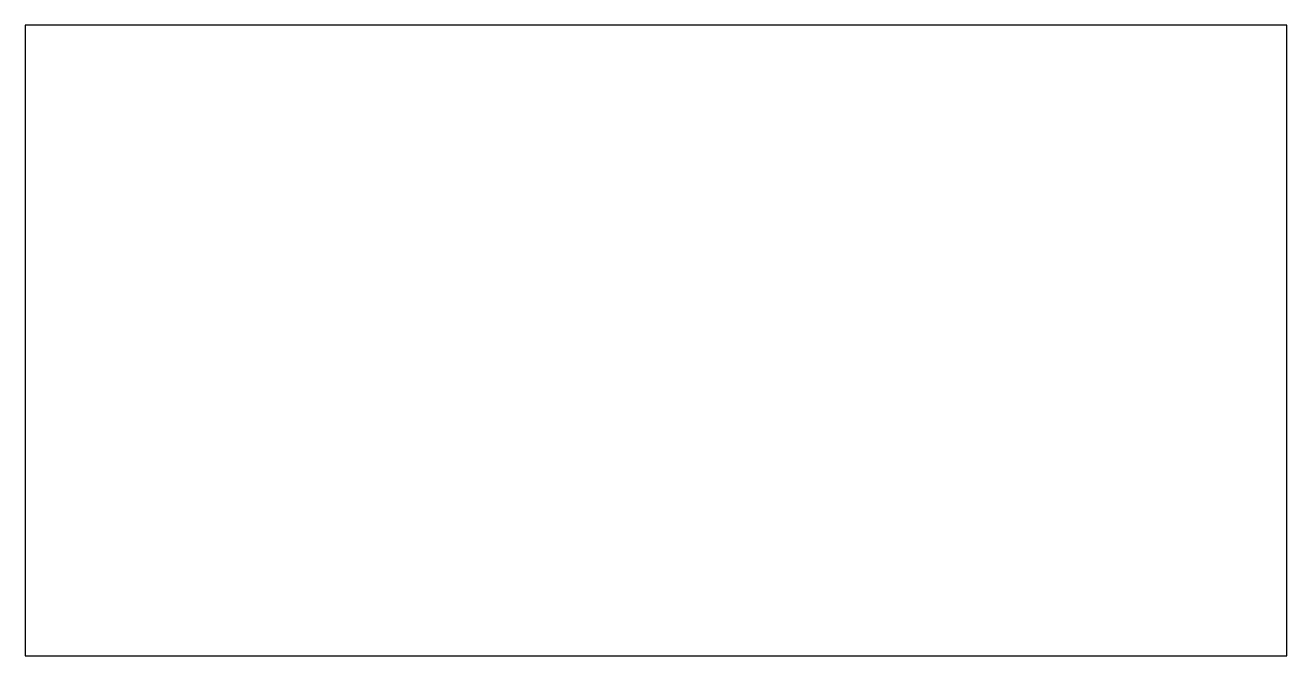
# Model space of a CAD drawing. Header units: millimetres. Extents: x 0 to 1000, y 0 to 500.
import ezdxf

# ---------------------------------------------------------------- set-up
doc = ezdxf.new("R2010")
doc.units = ezdxf.units.MM
doc.header["$MEASUREMENT"] = 0
doc.layers.add('Gabarito1000x500', color=7, linetype='CONTINUOUS')

msp = doc.modelspace()

# ---------------------------------------------------------------- linework, layer by layer
at = {"layer": 'Gabarito1000x500'}
for p, q in [((1000, 500), (0, 500)), ((0, 500), (0, 0)), ((1000, 0), (1000, 500)), ((0, 0), (1000, 0))]:
    msp.add_line(p, q, dxfattribs=at)

doc.saveas('drawing.dxf')
